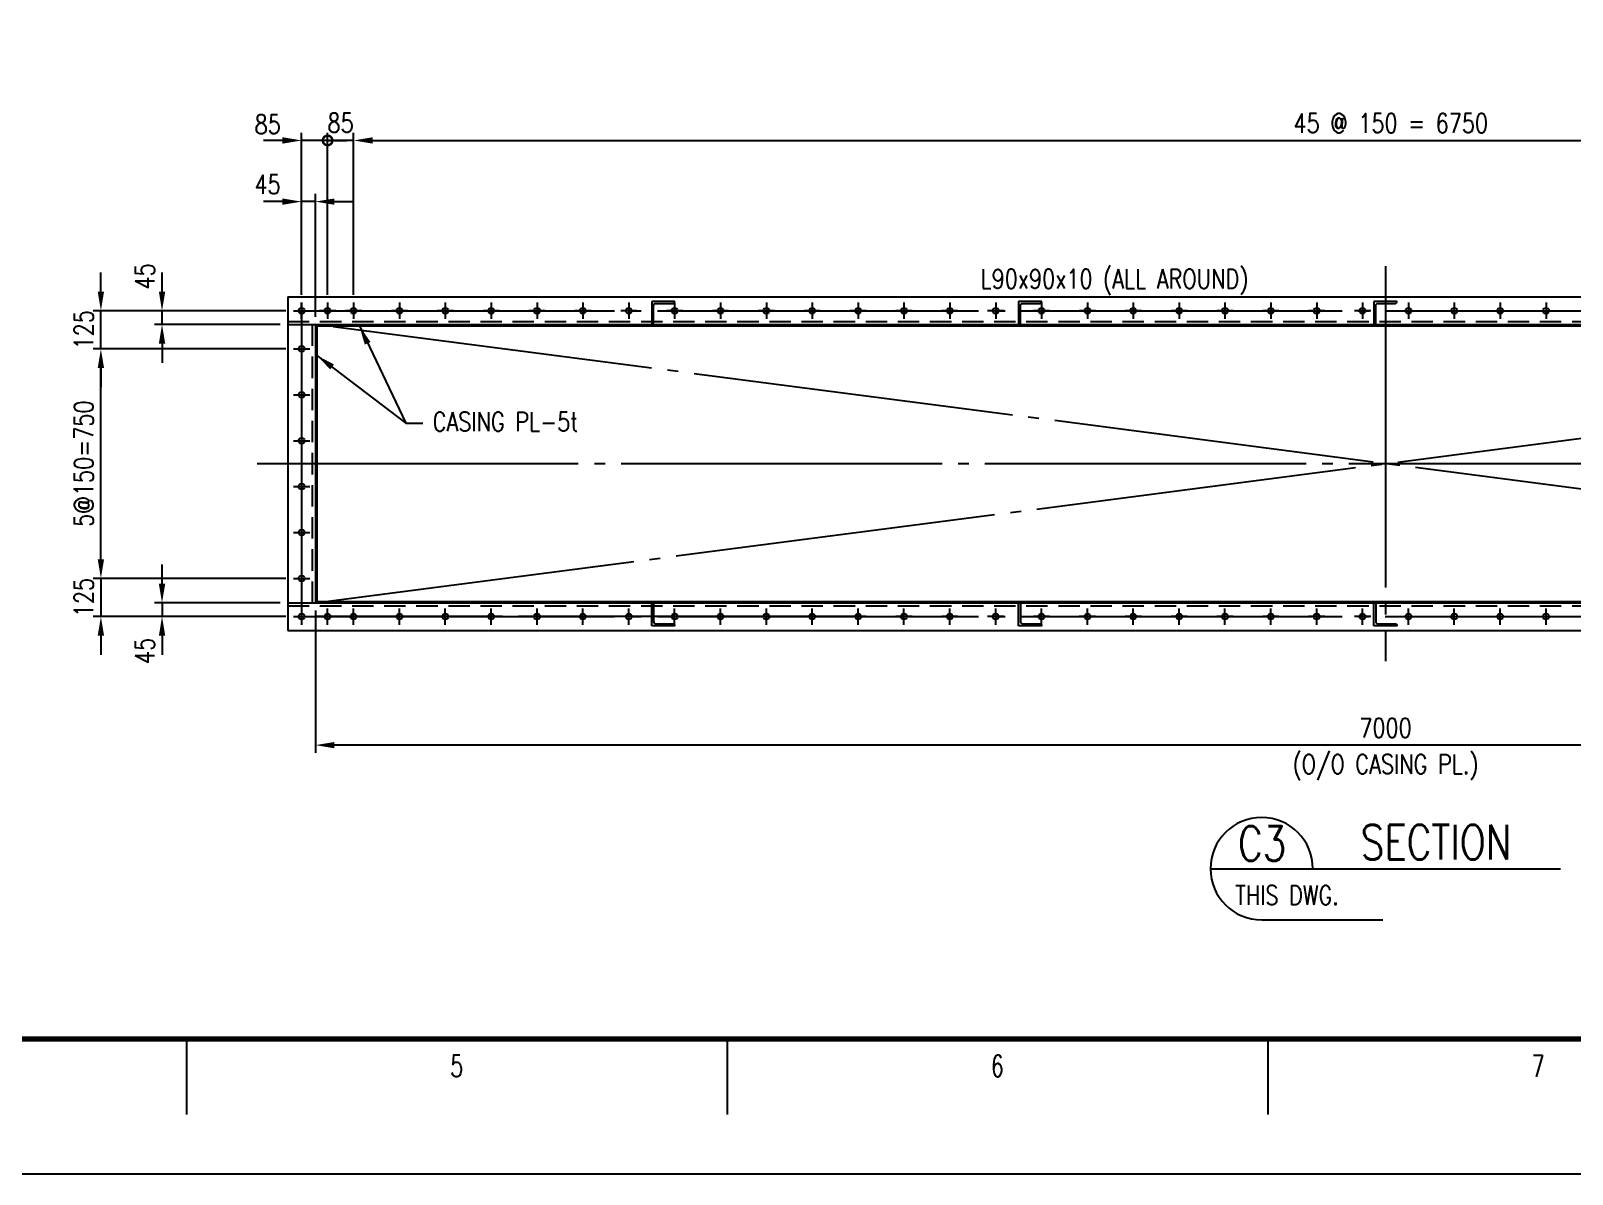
# Model space of a CAD drawing. Header units: millimetres. Extents: x 0 to 134087, y -49114 to 20834.
# Drawn here: x 54046 to 59088, y -48879 to -45142 of the extents above; entities that cross this region are included whole.
import ezdxf
from ezdxf.enums import TextEntityAlignment as Align

# ---------------------------------------------------------------- set-up
doc = ezdxf.new("R2010")
doc.units = ezdxf.units.MM
doc.header["$LTSCALE"] = 35
doc.linetypes.add('JNK-CENTER', pattern=[34, 30, -1.5, 1, -1.5])
doc.linetypes.add('JNK-HIDDEN', pattern=[3, 2, -1])
for name, color, linetype in [('CEN-R', 1, 'JNK-CENTER'), ('CON-C', 4, 'Continuous'), ('CON-G', 3, 'Continuous'), ('CON-W', 7, 'Continuous'), ('CON-Y', 2, 'Continuous'), ('Dim-W', 7, 'Continuous'), ('HID-Y', 2, 'JNK-HIDDEN'), ('STL-OBJT', 7, 'Continuous')]:
    doc.layers.add(name, color=color, linetype=linetype)
doc.styles.add('ROMANS', font='ROMANS.shx', dxfattribs={"width": 0.8})
doc.styles.add('SIMPLEX', font='simplex.shx', dxfattribs={"width": 0.8})
doc.dimstyles.new('DIM25', dxfattribs={"dimscale": 25, "dimtxt": 2.5, "dimasz": 2.5, "dimexe": 1, "dimexo": 1, "dimgap": 1, "dimtad": 1, "dimdec": 1, "dimdsep": 46, "dimtxsty": 'SIMPLEX', "dimcen": 0, "dimclrt": 2, "dimazin": 2, "dimtfac": 1, "dimtdec": 1, "dimtix": 1, "dimtmove": 2, "dimatfit": 0, "dimfxl": 0.18, "dimtolj": 1, "dimtzin": 0, "dimarcsym": 0})

# ---------------------------------------------------------------- blocks, each defined once
blk = doc.blocks.new('TITLE')
at = {"color": 7}
for p, q in [((311.22, 17.68), (311.22, 7.78)), ((381.95, 17.68), (381.95, 7.78)), ((452.68, 17.68), (452.68, 7.78)), ((841, 0), (0, 0))]:
    blk.add_line(p, q, dxfattribs=at)
at = {"color": 7, "const_width": 0.707}
blk.add_lwpolyline([(28.29, 17.68), (823.67, 17.68)], dxfattribs=at)
at = {"color": 7, "style": 'ROMANS', "width": 0.7}
for s, p in [('5', (346.59, 14.15)), ('6', (417.32, 14.15)), ('7', (488.05, 14.15))]:
    blk.add_text(s, height=2.83, dxfattribs=at).set_placement(p, align=Align.MIDDLE)
blk = doc.blocks.new('*D2636')
at = {"layer": 'DEFPOINTS', "color": 0, "transparency": 16777216}
for p in [(54275.6, -46057.2), (54905.6, -46057.2), (54905.6, -46182.2)]:
    blk.add_point(p, dxfattribs=at)
at = {"layer": 'Dim-W', "color": 0, "lineweight": -2, "transparency": 16777216}
for p, q in [((54275.6, -45994.7), (54275.6, -45932.2)), ((54880.6, -46057.2), (54250.6, -46057.2)), ((54275.6, -46182.2), (54275.6, -46057.2)), ((54880.6, -46182.2), (54250.6, -46182.2)), ((54275.6, -46244.7), (54275.6, -46307.2))]:
    blk.add_line(p, q, dxfattribs=at)
at = {"layer": 'Dim-W', "color": 0, "transparency": 16777216}
for points in [[(54265.2, -45994.7), (54286.1, -45994.7), (54275.6, -46057.2)], [(54265.2, -46244.7), (54286.1, -46244.7), (54275.6, -46182.2)]]:
    blk.add_solid(points, dxfattribs=at)
at = {"layer": 'Dim-W', "color": 2, "transparency": 16777216, "insert": (54219.4, -46119.7), "char_height": 62.5, "attachment_point": 5, "rotation": 90, "style": 'SIMPLEX'}
blk.add_mtext('\\A1;125', dxfattribs=at)
blk = doc.blocks.new('*D2638')
at = {"layer": 'DEFPOINTS', "color": 0, "transparency": 16777216}
for p in [(54475.6, -46057.2), (54905.6, -46057.2), (54887.1, -46102.2)]:
    blk.add_point(p, dxfattribs=at)
at = {"layer": 'Dim-W', "color": 0, "lineweight": -2, "transparency": 16777216}
for p, q in [((54475.6, -45994.7), (54475.6, -45932.2)), ((54880.6, -46057.2), (54450.6, -46057.2)), ((54475.6, -46102.2), (54475.6, -46057.2)), ((54862.1, -46102.2), (54450.6, -46102.2)), ((54475.6, -46164.7), (54475.6, -46227.2))]:
    blk.add_line(p, q, dxfattribs=at)
at = {"layer": 'Dim-W', "color": 0, "transparency": 16777216}
blk.add_solid([(54465.2, -46164.7), (54486.1, -46164.7), (54475.6, -46102.2)], dxfattribs=at)
at = {"layer": 'Dim-W', "color": 2, "transparency": 16777216, "insert": (54419.4, -45945.1), "char_height": 62.5, "attachment_point": 5, "rotation": 90, "style": 'SIMPLEX', "bg_fill": 3, "box_fill_scale": 1.1, "bg_fill_color": 256, "bg_fill_true_color": 13158600, "bg_fill_transparency": 0}
blk.add_mtext('\\A1;45', dxfattribs=at)
at = {"layer": 'Dim-W', "color": 0, "transparency": 16777216}
blk.add_solid([(54465.2, -45994.7), (54486.1, -45994.7), (54475.6, -46057.2)], dxfattribs=at)
blk = doc.blocks.new('*D2639')
at = {"layer": 'DEFPOINTS', "color": 0, "transparency": 16777216}
for p in [(54977.1, -47012.2), (61977.1, -47012.2), (54977.1, -47477.2)]:
    blk.add_point(p, dxfattribs=at)
at = {"layer": 'Dim-W', "color": 0, "lineweight": -2, "transparency": 16777216}
for p, q in [((54977.1, -47037.2), (54977.1, -47502.2)), ((61977.1, -47037.2), (61977.1, -47502.2)), ((61914.6, -47477.2), (55039.6, -47477.2))]:
    blk.add_line(p, q, dxfattribs=at)
at = {"layer": 'Dim-W', "color": 0, "transparency": 16777216}
for points in [[(55039.6, -47466.8), (55039.6, -47487.6), (54977.1, -47477.2)], [(61914.6, -47466.8), (61914.6, -47487.6), (61977.1, -47477.2)]]:
    blk.add_solid(points, dxfattribs=at)
at = {"layer": 'Dim-W', "color": 2, "transparency": 16777216, "char_height": 62.5, "attachment_point": 5, "style": 'SIMPLEX'}
for s, insert in [('\\A1;7000', (58477.1, -47420.9)), ('\\A1;(O/O CASING PL.)', (58477.1, -47549.8))]:
    blk.add_mtext(s, dxfattribs=dict(at, insert=insert))
blk = doc.blocks.new('SECTITLE')
at = {"layer": 'CON-G'}
for p, q in [((-1.7, 0), (44.1, 0)), ((5, -6.7), (20.86, -6.7))]:
    blk.add_line(p, q, dxfattribs=at)
blk.add_arc((5, 0), 6.7, 0, 270, dxfattribs=at)
at = {"layer": 'CON-C', "style": 'SIMPLEX', "width": 0.8}
for tag, p in [('A', (5.06, 1.04)), ('ELEVATION', (27.83, 1.22))]:
    blk.add_attdef(tag, text='', height=4.5, dxfattribs=at).set_placement(p, align=Align.CENTER)
at = {"layer": 'CON-Y', "style": 'SIMPLEX', "width": 0.8}
blk.add_attdef('SCALE', text='', height=2.5, dxfattribs=at).set_placement((44.9, -3.72), align=Align.RIGHT)
blk.add_attdef('H0000-0000', (1.54, -4.72), '', height=2.5, dxfattribs=at)
blk = doc.blocks.new('*D2640')
at = {"layer": 'DEFPOINTS', "color": 0, "transparency": 16777216}
for p in [(54932.1, -45700.7), (54932.1, -46030.7), (54977.1, -46102.2)]:
    blk.add_point(p, dxfattribs=at)
at = {"layer": 'Dim-W', "color": 0, "lineweight": -2, "transparency": 16777216}
for p, q in [((54869.6, -45700.7), (54807.1, -45700.7)), ((54932.1, -46005.7), (54932.1, -45675.7)), ((54977.1, -45700.7), (54932.1, -45700.7)), ((54977.1, -46077.2), (54977.1, -45675.7)), ((55039.6, -45700.7), (55102.1, -45700.7))]:
    blk.add_line(p, q, dxfattribs=at)
at = {"layer": 'Dim-W', "color": 0, "transparency": 16777216}
blk.add_solid([(55039.6, -45690.3), (55039.6, -45711.1), (54977.1, -45700.7)], dxfattribs=at)
at = {"layer": 'Dim-W', "color": 2, "transparency": 16777216, "insert": (54820.6, -45644.4), "char_height": 62.5, "attachment_point": 5, "style": 'SIMPLEX', "bg_fill": 3, "box_fill_scale": 1.1, "bg_fill_color": 256, "bg_fill_true_color": 13158600, "bg_fill_transparency": 0}
blk.add_mtext('\\A1;45', dxfattribs=at)
at = {"layer": 'Dim-W', "color": 0, "transparency": 16777216}
blk.add_solid([(54869.6, -45690.3), (54869.6, -45711.1), (54932.1, -45700.7)], dxfattribs=at)
blk = doc.blocks.new('*D2641')
at = {"layer": 'DEFPOINTS', "color": 0, "transparency": 16777216}
for p in [(54905.6, -46932.2), (54275.6, -47057.2), (54905.6, -47057.2)]:
    blk.add_point(p, dxfattribs=at)
at = {"layer": 'Dim-W', "color": 0, "lineweight": -2, "transparency": 16777216}
for p, q in [((54275.6, -46869.7), (54275.6, -46807.2)), ((54880.6, -46932.2), (54250.6, -46932.2)), ((54275.6, -46932.2), (54275.6, -47057.2)), ((54880.6, -47057.2), (54250.6, -47057.2)), ((54275.6, -47119.7), (54275.6, -47182.2))]:
    blk.add_line(p, q, dxfattribs=at)
at = {"layer": 'Dim-W', "color": 0, "transparency": 16777216}
for points in [[(54265.2, -46869.7), (54286.1, -46869.7), (54275.6, -46932.2)], [(54265.2, -47119.7), (54286.1, -47119.7), (54275.6, -47057.2)]]:
    blk.add_solid(points, dxfattribs=at)
at = {"layer": 'Dim-W', "color": 2, "transparency": 16777216, "insert": (54219.4, -46994.7), "char_height": 62.5, "attachment_point": 5, "rotation": 90, "style": 'SIMPLEX'}
blk.add_mtext('\\A1;125', dxfattribs=at)
blk = doc.blocks.new('*D2642')
at = {"layer": 'DEFPOINTS', "color": 0, "transparency": 16777216}
for p in [(54887.1, -47012.2), (54475.6, -47057.2), (54905.6, -47057.2)]:
    blk.add_point(p, dxfattribs=at)
at = {"layer": 'Dim-W', "color": 0, "lineweight": -2, "transparency": 16777216}
for p, q in [((54475.6, -46949.7), (54475.6, -46887.2)), ((54862.1, -47012.2), (54450.6, -47012.2)), ((54475.6, -47012.2), (54475.6, -47057.2)), ((54880.6, -47057.2), (54450.6, -47057.2)), ((54475.6, -47119.7), (54475.6, -47182.2))]:
    blk.add_line(p, q, dxfattribs=at)
at = {"layer": 'Dim-W', "color": 0, "transparency": 16777216}
blk.add_solid([(54465.2, -46949.7), (54486.1, -46949.7), (54475.6, -47012.2)], dxfattribs=at)
at = {"layer": 'Dim-W', "color": 2, "transparency": 16777216, "insert": (54419.4, -47169.2), "char_height": 62.5, "attachment_point": 5, "rotation": 90, "style": 'SIMPLEX', "bg_fill": 3, "box_fill_scale": 1.1, "bg_fill_color": 256, "bg_fill_true_color": 13158600, "bg_fill_transparency": 0}
blk.add_mtext('\\A1;45', dxfattribs=at)
at = {"layer": 'Dim-W', "color": 0, "transparency": 16777216}
blk.add_solid([(54465.2, -47119.7), (54486.1, -47119.7), (54475.6, -47057.2)], dxfattribs=at)
blk = doc.blocks.new('*D2643')
at = {"layer": 'DEFPOINTS', "color": 0, "transparency": 16777216}
for p in [(54275.6, -46182.2), (54905.6, -46182.2), (54905.6, -46932.2)]:
    blk.add_point(p, dxfattribs=at)
at = {"layer": 'Dim-W', "color": 0, "lineweight": -2, "transparency": 16777216}
for p, q in [((54880.6, -46182.2), (54250.6, -46182.2)), ((54275.6, -46869.7), (54275.6, -46244.7)), ((54880.6, -46932.2), (54250.6, -46932.2))]:
    blk.add_line(p, q, dxfattribs=at)
at = {"layer": 'Dim-W', "color": 0, "transparency": 16777216}
for points in [[(54265.2, -46244.7), (54286.1, -46244.7), (54275.6, -46182.2)], [(54265.2, -46869.7), (54286.1, -46869.7), (54275.6, -46932.2)]]:
    blk.add_solid(points, dxfattribs=at)
at = {"layer": 'Dim-W', "color": 2, "transparency": 16777216, "insert": (54219.4, -46557.2), "char_height": 62.5, "attachment_point": 5, "rotation": 90, "style": 'SIMPLEX'}
blk.add_mtext('\\A1;5@150=750', dxfattribs=at)
blk = doc.blocks.new('*D2551')
at = {"layer": 'DEFPOINTS', "color": 0, "transparency": 16777216}
for p in [(61852.1, -45500.7), (55102.1, -46030.7), (61852.1, -46030.7)]:
    blk.add_point(p, dxfattribs=at)
at = {"layer": 'Dim-W', "color": 0, "lineweight": -2, "transparency": 16777216}
for p, q in [((55102.1, -46005.7), (55102.1, -45475.7)), ((55164.6, -45500.7), (61789.6, -45500.7)), ((61852.1, -46005.7), (61852.1, -45475.7))]:
    blk.add_line(p, q, dxfattribs=at)
at = {"layer": 'Dim-W', "color": 0, "transparency": 16777216}
for points in [[(55164.6, -45490.3), (55164.6, -45511.1), (55102.1, -45500.7)], [(61789.6, -45490.3), (61789.6, -45511.1), (61852.1, -45500.7)]]:
    blk.add_solid(points, dxfattribs=at)
at = {"layer": 'Dim-W', "color": 2, "transparency": 16777216, "insert": (58477.1, -45444.4), "char_height": 62.5, "attachment_point": 5, "style": 'SIMPLEX'}
blk.add_mtext('\\A1; 45 @ 150 = 6750', dxfattribs=at)
blk = doc.blocks.new('_DotSmall')
at = {"color": 0, "linetype": 'ByBlock', "const_width": 0.5}
blk.add_lwpolyline([(-0.0625, 0, 1), (0.0625, 0, 1)], format="xyb", close=True, dxfattribs=at)
blk = doc.blocks.new('*D2554')
at = {"layer": 'DEFPOINTS', "color": 0, "transparency": 16777216}
for p in [(55017.1, -45500.7), (55102.1, -45500.7), (55017.1, -46030.7)]:
    blk.add_point(p, dxfattribs=at)
at = {"layer": 'Dim-W', "color": 0, "lineweight": -2, "transparency": 16777216}
for p, q in [((55017.1, -46005.7), (55017.1, -45475.7)), ((55102.1, -45500.7), (55017.1, -45500.7))]:
    blk.add_line(p, q, dxfattribs=at)
at = {"layer": 'Dim-W', "color": 0, "lineweight": -2, "transparency": 16777216, "xscale": 62.5, "yscale": 62.5, "zscale": 62.5, "rotation": 180}
blk.add_blockref('_DotSmall', (55017.1, -45500.7), dxfattribs=at)
at = {"layer": 'Dim-W', "color": 2, "transparency": 16777216, "insert": (55059.6, -45443.3), "char_height": 62.5, "attachment_point": 5, "style": 'SIMPLEX'}
blk.add_mtext('\\A1;85', dxfattribs=at)
blk = doc.blocks.new('_None')
blk = doc.blocks.new('*D2555')
at = {"layer": 'DEFPOINTS', "color": 0, "transparency": 16777216}
for p in [(54932.1, -45500.7), (54932.1, -46030.7), (55017.1, -46030.7)]:
    blk.add_point(p, dxfattribs=at)
at = {"layer": 'Dim-W', "color": 0, "lineweight": -2, "transparency": 16777216}
for p, q in [((54869.6, -45500.7), (54807.1, -45500.7)), ((54932.1, -46005.7), (54932.1, -45475.7)), ((55017.1, -45500.7), (54932.1, -45500.7)), ((55017.1, -46005.7), (55017.1, -45475.7)), ((55017.1, -45500.7), (55079.6, -45500.7))]:
    blk.add_line(p, q, dxfattribs=at)
at = {"layer": 'Dim-W', "color": 0, "lineweight": -2, "transparency": 16777216, "xscale": 62.5, "yscale": 62.5, "zscale": 62.5, "rotation": 180}
blk.add_blockref('_DotSmall', (55017.1, -45500.7), dxfattribs=at)
at = {"layer": 'Dim-W', "color": 2, "transparency": 16777216, "insert": (54821.3, -45448), "char_height": 62.5, "attachment_point": 5, "style": 'SIMPLEX', "bg_fill": 3, "box_fill_scale": 1.1, "bg_fill_color": 256, "bg_fill_true_color": 13158600, "bg_fill_transparency": 0}
blk.add_mtext('\\A1;85', dxfattribs=at)
at = {"layer": 'Dim-W', "color": 0, "transparency": 16777216}
blk.add_solid([(54869.6, -45490.3), (54869.6, -45511.1), (54932.1, -45500.7)], dxfattribs=at)

msp = doc.modelspace()

# ---------------------------------------------------------------- linework, layer by layer
at = {"layer": 'CEN-R'}
for p, q in [((58477.1409, -45912.1788), (58477.1409, -47202.1788)), ((55278.6409, -46057.1788), (55225.6409, -46057.1788)), ((55252.1409, -46030.6788), (55252.1409, -46083.6788)), ((55428.6409, -46057.1788), (55375.6409, -46057.1788)), ((55402.1409, -46030.6788), (55402.1409, -46083.6788)), ((55578.6409, -46057.1788), (55525.6409, -46057.1788)), ((55552.1409, -46030.6788), (55552.1409, -46083.6788)), ((55728.6409, -46057.1788), (55675.6409, -46057.1788)), ((55702.1409, -46030.6788), (55702.1409, -46083.6788)), ((55878.6409, -46057.1788), (55825.6409, -46057.1788)), ((55852.1409, -46030.6788), (55852.1409, -46083.6788)), ((56028.6409, -46057.1788), (55975.6409, -46057.1788)), ((56002.1409, -46030.6788), (56002.1409, -46083.6788)), ((56178.6409, -46057.1788), (56125.6409, -46057.1788)), ((56152.1409, -46030.6788), (56152.1409, -46083.6788)), ((56328.6409, -46057.1788), (56275.6409, -46057.1788)), ((56302.1409, -46030.6788), (56302.1409, -46083.6788)), ((56478.6409, -46057.1788), (56425.6409, -46057.1788)), ((56452.1409, -46030.6788), (56452.1409, -46083.6788)), ((56628.6409, -46057.1788), (56575.6409, -46057.1788)), ((56602.1409, -46030.6788), (56602.1409, -46083.6788)), ((56778.6409, -46057.1788), (56725.6409, -46057.1788)), ((56752.1409, -46030.6788), (56752.1409, -46083.6788)), ((56928.6409, -46057.1788), (56875.6409, -46057.1788)), ((56902.1409, -46030.6788), (56902.1409, -46083.6788)), ((57078.6409, -46057.1788), (57025.6409, -46057.1788)), ((57052.1409, -46030.6788), (57052.1409, -46083.6788)), ((57228.6409, -46057.1788), (57175.6409, -46057.1788)), ((57202.1409, -46030.6788), (57202.1409, -46083.6788)), ((57378.6409, -46057.1788), (57325.6409, -46057.1788)), ((57352.1409, -46030.6788), (57352.1409, -46083.6788)), ((57528.6409, -46057.1788), (57475.6409, -46057.1788)), ((57502.1409, -46030.6788), (57502.1409, -46083.6788)), ((57678.6409, -46057.1788), (57625.6409, -46057.1788)), ((57652.1409, -46030.6788), (57652.1409, -46083.6788)), ((57828.6409, -46057.1788), (57775.6409, -46057.1788)), ((57802.1409, -46030.6788), (57802.1409, -46083.6788)), ((57978.6409, -46057.1788), (57925.6409, -46057.1788)), ((57952.1409, -46030.6788), (57952.1409, -46083.6788)), ((58128.6409, -46057.1788), (58075.6409, -46057.1788)), ((58102.1409, -46030.6788), (58102.1409, -46083.6788)), ((58278.6409, -46057.1788), (58225.6409, -46057.1788)), ((58252.1409, -46030.6788), (58252.1409, -46083.6788)), ((58428.6409, -46057.1788), (58375.6409, -46057.1788)), ((58402.1409, -46030.6788), (58402.1409, -46083.6788)), ((58525.6409, -46057.1788), (58578.6409, -46057.1788)), ((58552.1409, -46030.6788), (58552.1409, -46083.6788)), ((58675.6409, -46057.1788), (58728.6409, -46057.1788)), ((58702.1409, -46030.6788), (58702.1409, -46083.6788)), ((58825.6409, -46057.1788), (58878.6409, -46057.1788)), ((58852.1409, -46030.6788), (58852.1409, -46083.6788)), ((58975.6409, -46057.1788), (59028.6409, -46057.1788)), ((59002.1409, -46030.6788), (59002.1409, -46083.6788)), ((54932.1409, -46130.6788), (54932.1409, -46183.6788)), ((54905.6409, -46332.1788), (54958.6409, -46332.1788)), ((54905.6409, -46482.1788), (54958.6409, -46482.1788)), ((54787.1409, -46557.1788), (62167.1409, -46557.1788)), ((54905.6409, -46632.1788), (54958.6409, -46632.1788)), ((54905.6409, -46782.1788), (54958.6409, -46782.1788)), ((54905.6409, -46932.1788), (54958.6409, -46932.1788)), ((54932.1409, -46930.6788), (54932.1409, -46983.6788)), ((54932.1409, -47030.6788), (54932.1409, -47083.6788)), ((55017.1409, -47083.6788), (55017.1409, -47030.6788)), ((55102.1409, -47083.6788), (55102.1409, -47030.6788)), ((55252.1409, -47083.6788), (55252.1409, -47030.6788)), ((55402.1409, -47083.6788), (55402.1409, -47030.6788)), ((55552.1409, -47083.6788), (55552.1409, -47030.6788)), ((55702.1409, -47083.6788), (55702.1409, -47030.6788)), ((55852.1409, -47083.6788), (55852.1409, -47030.6788)), ((56002.1409, -47083.6788), (56002.1409, -47030.6788)), ((56152.1409, -47083.6788), (56152.1409, -47030.6788)), ((56302.1409, -47083.6788), (56302.1409, -47030.6788)), ((56452.1409, -47083.6788), (56452.1409, -47030.6788)), ((56602.1409, -47083.6788), (56602.1409, -47030.6788)), ((56752.1409, -47083.6788), (56752.1409, -47030.6788)), ((56902.1409, -47083.6788), (56902.1409, -47030.6788)), ((57052.1409, -47083.6788), (57052.1409, -47030.6788)), ((57202.1409, -47083.6788), (57202.1409, -47030.6788)), ((57352.1409, -47083.6788), (57352.1409, -47030.6788)), ((57502.1409, -47083.6788), (57502.1409, -47030.6788)), ((57652.1409, -47083.6788), (57652.1409, -47030.6788)), ((57802.1409, -47083.6788), (57802.1409, -47030.6788)), ((57952.1409, -47083.6788), (57952.1409, -47030.6788)), ((58102.1409, -47083.6788), (58102.1409, -47030.6788)), ((58252.1409, -47083.6788), (58252.1409, -47030.6788)), ((58402.1409, -47083.6788), (58402.1409, -47030.6788)), ((58552.1409, -47083.6788), (58552.1409, -47030.6788)), ((58702.1409, -47083.6788), (58702.1409, -47030.6788)), ((58852.1409, -47083.6788), (58852.1409, -47030.6788)), ((59002.1409, -47083.6788), (59002.1409, -47030.6788)), ((54905.6409, -47057.1788), (54958.6409, -47057.1788)), ((54905.6409, -47057.1788), (62048.6409, -47057.1788)), ((55028.6409, -47057.1788), (54975.6409, -47057.1788)), ((56778.6409, -47057.1788), (54975.6409, -47057.1788)), ((55043.6409, -47057.1788), (54990.6409, -47057.1788)), ((55128.6409, -47057.1788), (55075.6409, -47057.1788)), ((55278.6409, -47057.1788), (55225.6409, -47057.1788)), ((55428.6409, -47057.1788), (55375.6409, -47057.1788)), ((55578.6409, -47057.1788), (55525.6409, -47057.1788)), ((55728.6409, -47057.1788), (55675.6409, -47057.1788)), ((55878.6409, -47057.1788), (55825.6409, -47057.1788)), ((56028.6409, -47057.1788), (55975.6409, -47057.1788)), ((56178.6409, -47057.1788), (56125.6409, -47057.1788)), ((56328.6409, -47057.1788), (56275.6409, -47057.1788)), ((56478.6409, -47057.1788), (56425.6409, -47057.1788)), ((56628.6409, -47057.1788), (56575.6409, -47057.1788)), ((56928.6409, -47057.1788), (56875.6409, -47057.1788)), ((57078.6409, -47057.1788), (57025.6409, -47057.1788)), ((57228.6409, -47057.1788), (57175.6409, -47057.1788)), ((57378.6409, -47057.1788), (57325.6409, -47057.1788)), ((57528.6409, -47057.1788), (57475.6409, -47057.1788)), ((57678.6409, -47057.1788), (57625.6409, -47057.1788)), ((57828.6409, -47057.1788), (57775.6409, -47057.1788)), ((57978.6409, -47057.1788), (57925.6409, -47057.1788)), ((58128.6409, -47057.1788), (58075.6409, -47057.1788)), ((58278.6409, -47057.1788), (58225.6409, -47057.1788)), ((58428.6409, -47057.1788), (58375.6409, -47057.1788)), ((58525.6409, -47057.1788), (58578.6409, -47057.1788)), ((58675.6409, -47057.1788), (58728.6409, -47057.1788)), ((58825.6409, -47057.1788), (58878.6409, -47057.1788)), ((58975.6409, -47057.1788), (59028.6409, -47057.1788))]:
    msp.add_line(p, q, dxfattribs=at)
at = {"layer": 'CON-G'}
for p, q in [((54887.1409, -47012.1788), (62067.1409, -47012.1788)), ((54982.1409, -47007.1788), (61972.1409, -47007.1788)), ((54887.1409, -47102.1788), (62067.1409, -47102.1788))]:
    msp.add_line(p, q, dxfattribs=at)
for points in [[(56077.1409, -46027.1788), (56077.1409, -46102.1788), (56079.1409, -46102.1788, 0.414213562), (56083.1409, -46098.1788), (56083.1409, -46041.6788, -0.414213562), (56091.6409, -46033.1788), (56148.1409, -46033.1788, 0.414213562), (56152.1409, -46029.1788), (56152.1409, -46027.1788)], [(57277.1409, -46027.1788), (57277.1409, -46102.1788), (57279.1409, -46102.1788, 0.414213562), (57283.1409, -46098.1788), (57283.1409, -46041.6788, -0.414213562), (57291.6409, -46033.1788), (57348.1409, -46033.1788, 0.414213562), (57352.1409, -46029.1788), (57352.1409, -46027.1788)], [(58439.1409, -46027.1788), (58439.1409, -46102.1788), (58441.1409, -46102.1788, 0.414213562), (58445.1409, -46098.1788), (58445.1409, -46041.6788, -0.414213562), (58453.6409, -46033.1788), (58510.1409, -46033.1788, 0.414213562), (58514.1409, -46029.1788), (58514.1409, -46027.1788)], [(56077.1409, -47087.1788), (56077.1409, -47012.1788), (56079.1409, -47012.1788, -0.414213562), (56083.1409, -47016.1788), (56083.1409, -47072.6788, 0.414213562), (56091.6409, -47081.1788), (56148.1409, -47081.1788, -0.414213562), (56152.1409, -47085.1788), (56152.1409, -47087.1788)], [(57277.1409, -47087.1788), (57277.1409, -47012.1788), (57279.1409, -47012.1788, -0.414213562), (57283.1409, -47016.1788), (57283.1409, -47072.6788, 0.414213562), (57291.6409, -47081.1788), (57348.1409, -47081.1788, -0.414213562), (57352.1409, -47085.1788), (57352.1409, -47087.1788)], [(58439.1409, -47087.1788), (58439.1409, -47012.1788), (58441.1409, -47012.1788, -0.414213562), (58445.1409, -47016.1788), (58445.1409, -47072.6788, 0.414213562), (58453.6409, -47081.1788), (58510.1409, -47081.1788, -0.414213562), (58514.1409, -47085.1788), (58514.1409, -47087.1788)]]:
    msp.add_lwpolyline(points, format="xyb", close=True, dxfattribs=at)
for centre in [(55252.1409, -46057.1788), (55402.1409, -46057.1788), (55552.1409, -46057.1788), (55702.1409, -46057.1788), (55852.1409, -46057.1788), (56002.1409, -46057.1788), (56152.1409, -46057.1788), (56302.1409, -46057.1788), (56452.1409, -46057.1788), (56602.1409, -46057.1788), (56752.1409, -46057.1788), (56902.1409, -46057.1788), (57052.1409, -46057.1788), (57202.1409, -46057.1788), (57352.1409, -46057.1788), (57502.1409, -46057.1788), (57652.1409, -46057.1788), (57802.1409, -46057.1788), (57952.1409, -46057.1788), (58102.1409, -46057.1788), (58252.1409, -46057.1788), (58402.1409, -46057.1788), (58552.1409, -46057.1788), (58702.1409, -46057.1788), (58852.1409, -46057.1788), (59002.1409, -46057.1788), (54932.1409, -46332.1788), (54932.1409, -46482.1788), (54932.1409, -46632.1788), (54932.1409, -46782.1788), (54932.1409, -46932.1788), (54932.1409, -47057.1788), (55017.1409, -47057.1788), (55102.1409, -47057.1788), (55252.1409, -47057.1788), (55402.1409, -47057.1788), (55552.1409, -47057.1788), (55702.1409, -47057.1788), (55852.1409, -47057.1788), (56002.1409, -47057.1788), (56152.1409, -47057.1788), (56302.1409, -47057.1788), (56452.1409, -47057.1788), (56602.1409, -47057.1788), (56752.1409, -47057.1788), (56902.1409, -47057.1788), (57052.1409, -47057.1788), (57202.1409, -47057.1788), (57352.1409, -47057.1788), (57502.1409, -47057.1788), (57652.1409, -47057.1788), (57802.1409, -47057.1788), (57952.1409, -47057.1788), (58102.1409, -47057.1788), (58252.1409, -47057.1788), (58402.1409, -47057.1788), (58552.1409, -47057.1788), (58702.1409, -47057.1788), (58852.1409, -47057.1788), (59002.1409, -47057.1788)]:
    msp.add_circle(centre, 9.5, dxfattribs=at)
at = {"layer": 'HID-Y'}
msp.add_line((54887.1409, -47022.1788), (62067.1409, -47022.1788), dxfattribs=at)

# ---------------------------------------------------------------- block references
at = {"linetype": 'ByBlock', "xscale": 24.99999999749996, "yscale": 24.99999999749996, "zscale": 24.99999999749996}
msp.add_blockref('TITLE', (46774.7711, -48879.4503), dxfattribs=at)
at = {"layer": 'CON-W', "xscale": 25, "yscale": 25, "zscale": 25}
msp.add_blockref('SECTITLE', (57947.1409, -47880.9652), dxfattribs=at).add_auto_attribs({'H0000-0000': 'THIS DWG.', 'A': 'C3', 'ELEVATION': 'SECTION'})

# ---------------------------------------------------------------- texts
at = {"layer": 'CON-Y', "style": 'SIMPLEX', "width": 0.8}
for s, p in [('L90x90x10 (ALL AROUND)', (57152.4198, -45984.3001)), ('CASING PL-5t', (55360.8894, -46451.1999))]:
    msp.add_text(s, height=62.5, dxfattribs=at).set_placement(p)

# ---------------------------------------------------------------- dimensions: what is measured, and where the dimension line sits
at = {"layer": 'Dim-W'}
for base, p1, p2, angle, picture, middle in [((54275.6409, -46057.1788), (54905.6409, -46182.1788), (54905.6409, -46057.1788), 90, '*D2636', (54219.3909, -46119.6788)), ((54275.6409, -47057.1788), (54905.6409, -46932.1788), (54905.6409, -47057.1788), 270, '*D2641', (54219.3909, -46994.6788))]:
    dim = msp.add_linear_dim(base=base, p1=p1, p2=p2, angle=angle, dimstyle='DIM25', dxfattribs=at)
    dim.commit()
    dim.dimension.update_dxf_attribs({"geometry": picture, "text_midpoint": middle})
dim = msp.add_linear_dim(base=(54977.1409, -47477.1788), p1=(61977.1409, -47012.1788), p2=(54977.1409, -47012.1788), angle=180, text='<>\\X(O/O CASING PL.)', dimstyle='DIM25', dxfattribs=at)
dim.commit()
dim.dimension.update_dxf_attribs({"geometry": '*D2639', "text_midpoint": (58477.1409, -47477.1788)})

# ---------------------------------------------------------------- leaders
at = {"layer": 'STL-OBJT'}
for points in [[(55121.0668, -46107.1788), (55272.7168, -46424.5309), (55328.3756, -46424.5309)], [(54982.1409, -46203.2588), (55272.7168, -46424.5309)]]:
    msp.add_leader(points, dimstyle='DIM25', dxfattribs=at)

# ---------------------------------------------------------------- next in the draw order: dimensions: what is measured, and where the dimension line sits
at = {"layer": 'Dim-W'}
dim = msp.add_linear_dim(base=(54475.6409, -46057.1788), p1=(54887.1409, -46102.1788), p2=(54905.6409, -46057.1788), angle=90, dimstyle='DIM25', override={"dimtfill": 1}, dxfattribs=at)
dim.commit()
dim.dimension.update_dxf_attribs({"geometry": '*D2638', "text_midpoint": (54419.3909, -45945.1192), "dimtype": 160})

# ---------------------------------------------------------------- next in the draw order: linework, layer by layer
at = {"layer": 'CEN-R'}
msp.add_line((54905.6409, -46182.1788), (54958.6409, -46182.1788), dxfattribs=at)
at = {"layer": 'CON-G'}
msp.add_circle((54932.1409, -46182.1788), 9.5, dxfattribs=at)

# ---------------------------------------------------------------- next in the draw order: dimensions: what is measured, and where the dimension line sits
at = {"layer": 'Dim-W'}
dim = msp.add_linear_dim(base=(54932.1409, -45700.6788), p1=(54977.1409, -46102.1788), p2=(54932.1409, -46030.6788), angle=180, dimstyle='DIM25', override={"dimtfill": 1}, dxfattribs=at)
dim.commit()
dim.dimension.update_dxf_attribs({"geometry": '*D2640', "text_midpoint": (54820.6291, -45644.4288), "dimtype": 160})

# ---------------------------------------------------------------- next in the draw order: linework, layer by layer
at = {"layer": 'CEN-R'}
for p, q in [((54905.6409, -46057.1788), (54958.6409, -46057.1788)), ((54905.6409, -46057.1788), (62048.6409, -46057.1788)), ((54932.1409, -46083.6788), (54932.1409, -46030.6788)), ((54932.1409, -46030.6788), (54932.1409, -47083.6788)), ((55043.6409, -46057.1788), (54990.6409, -46057.1788)), ((55017.1409, -46030.6788), (55017.1409, -46083.6788)), ((55128.6409, -46057.1788), (55075.6409, -46057.1788)), ((55102.1409, -46030.6788), (55102.1409, -46083.6788)), ((61977.1409, -47012.1788), (54977.1409, -46102.1788)), ((54977.1409, -47012.1788), (61977.1409, -46102.1788))]:
    msp.add_line(p, q, dxfattribs=at)
at = {"layer": 'CON-G'}
for p, q in [((54887.1409, -46012.1788), (62067.1409, -46012.1788)), ((54887.1409, -46012.1788), (54887.1409, -47102.1788)), ((54887.1409, -46102.1788), (62067.1409, -46102.1788)), ((54977.1409, -46102.1788), (54977.1409, -47012.1788)), ((54982.1409, -46102.1788), (54982.1409, -47012.1788)), ((54982.1409, -46107.1788), (61972.1409, -46107.1788))]:
    msp.add_line(p, q, dxfattribs=at)
for centre in [(54932.1409, -46057.1788), (55017.1409, -46057.1788), (55102.1409, -46057.1788)]:
    msp.add_circle(centre, 9.5, dxfattribs=at)
at = {"layer": 'HID-Y'}
for p, q in [((54887.1409, -46092.1788), (62067.1409, -46092.1788)), ((54967.1409, -46102.1788), (54967.1409, -47012.1788))]:
    msp.add_line(p, q, dxfattribs=at)

# ---------------------------------------------------------------- next in the draw order: dimensions: what is measured, and where the dimension line sits
at = {"layer": 'Dim-W'}
dim = msp.add_linear_dim(base=(61852.1409, -45500.6788), p1=(55102.1409, -46030.6788), p2=(61852.1409, -46030.6788), text=' 45 @ 150 = <>', dimstyle='DIM25', dxfattribs=at)
dim.commit()
dim.dimension.update_dxf_attribs({"geometry": '*D2551', "text_midpoint": (58477.1409, -45444.4288)})
dim = msp.add_linear_dim(base=(55017.1409, -45500.6788), p1=(55102.1409, -45500.6788), p2=(55017.1409, -46030.6788), angle=180, dimstyle='DIM25', override={"dimblk1": 'None', "dimblk2": 'DotSmall', "dimsah": 1, "dimtix": 0}, dxfattribs=at)
dim.commit()
dim.dimension.update_dxf_attribs({"geometry": '*D2554', "text_midpoint": (55059.6409, -45443.2681), "dimtype": 160})

# ---------------------------------------------------------------- next in the draw order: dimensions: what is measured, and where the dimension line sits
for base, p1, p2, angle, override, picture, middle in [((54932.1409, -45500.6788), (55017.1409, -46030.6788), (54932.1409, -46030.6788), 180, {"dimblk1": 'DotSmall', "dimsah": 1, "dimtix": 0, "dimtfill": 1}, '*D2555', (54821.3185, -45447.9864)), ((54475.6409, -47057.1788), (54887.1409, -47012.1788), (54905.6409, -47057.1788), 270, {"dimtfill": 1}, '*D2642', (54419.3909, -47169.2384))]:
    dim = msp.add_linear_dim(base=base, p1=p1, p2=p2, angle=angle, dimstyle='DIM25', override=override, dxfattribs=at)
    dim.commit()
    dim.dimension.update_dxf_attribs({"geometry": picture, "text_midpoint": middle, "dimtype": 160})

# ---------------------------------------------------------------- next in the draw order: dimensions: what is measured, and where the dimension line sits
dim = msp.add_linear_dim(base=(54275.6409, -46182.1788), p1=(54905.6409, -46932.1788), p2=(54905.6409, -46182.1788), angle=90, text='5@150=<>', dimstyle='DIM25', dxfattribs=at)
dim.commit()
dim.dimension.update_dxf_attribs({"geometry": '*D2643', "text_midpoint": (54219.3909, -46557.1788)})

doc.saveas('drawing.dxf')
